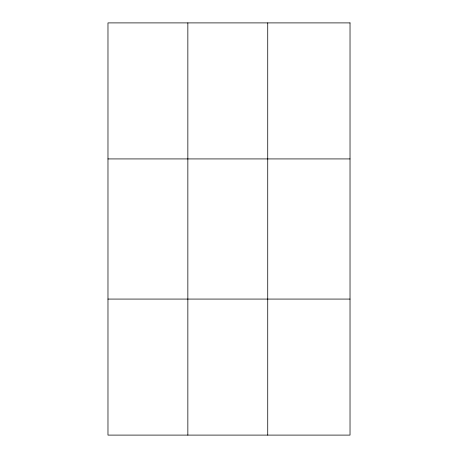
<?xml version="1.0" encoding="UTF-8"?>
<svg xmlns="http://www.w3.org/2000/svg" width="458" height="458" viewBox="0 0 458 458"><rect width="100%" height="100%" fill="white"/><g stroke="black" fill="none" stroke-linecap="round" stroke-linejoin="round"><path stroke-width="0.69" d="M187.849 435.1L187.849 22.9M267.73 435.1L267.73 22.9M107.974 158.926L350.026 158.926M107.974 299.074L350.026 299.074M350.026 22.9L350.026 435.1L107.974 435.1L107.974 22.9L350.026 22.9"/></g></svg>
